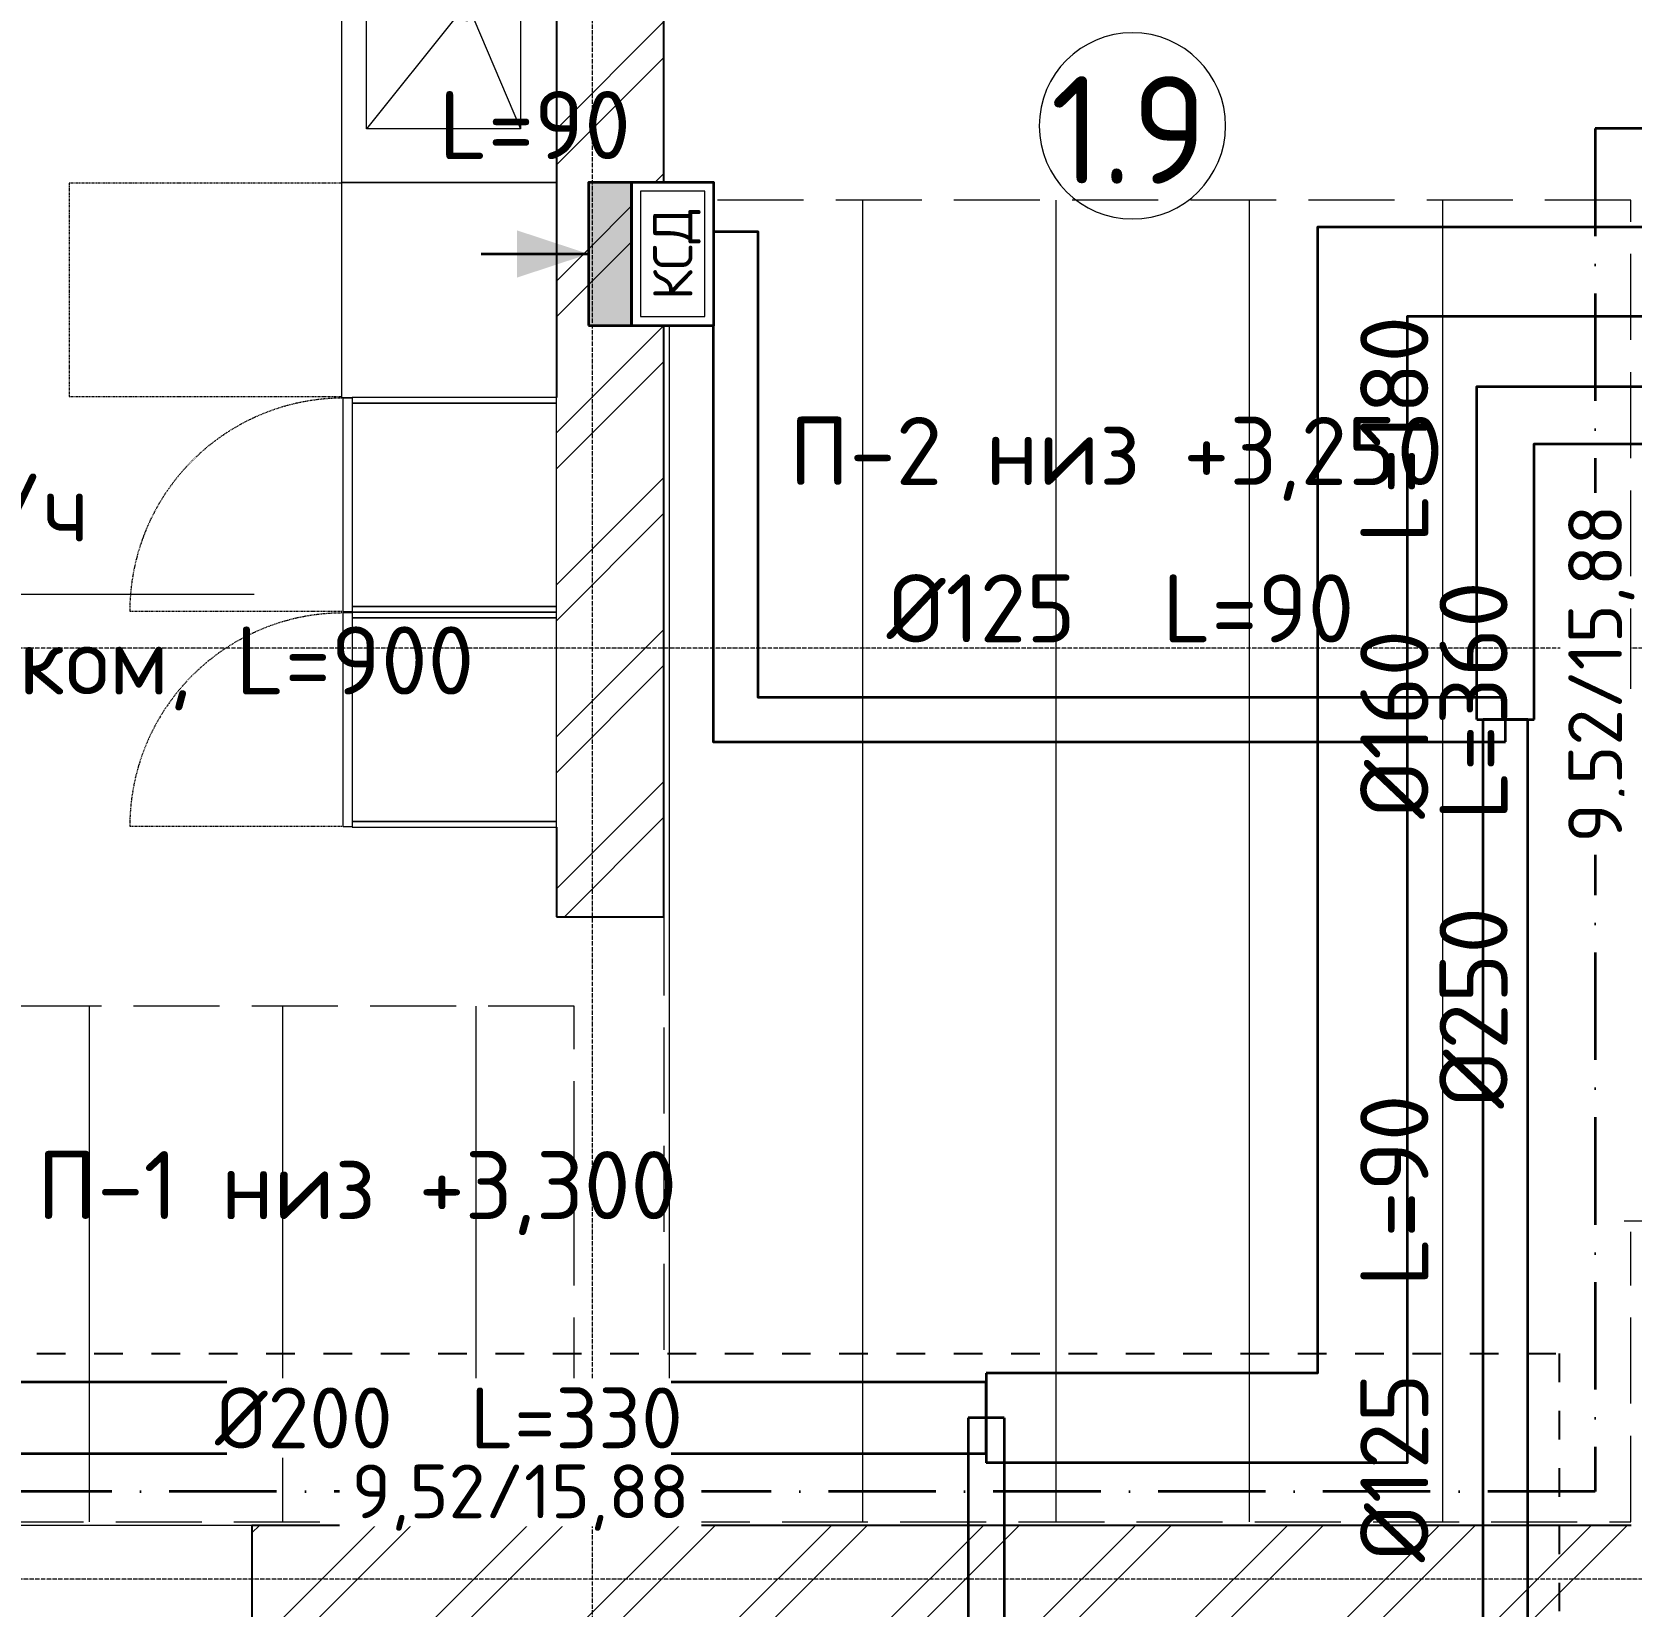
# Model space of a CAD drawing. Header units: millimetres. Extents: x -5016 to 22834, y -6019 to 18943.
# Drawn here: x 7936 to 12400, y 6225 to 10620 of the extents above; entities that cross this region are included whole.
import ezdxf
from ezdxf.enums import TextEntityAlignment as Align

# ---------------------------------------------------------------- set-up
doc = ezdxf.new("R2010")
doc.units = ezdxf.units.MM
for name, pattern in [('ОВ_ПУНКТ', [160, 80, -80]), ('ОВ_ШП', [460, 300, -80, 0, -80]), ('ОВ_ШТРИХ', [330, 240, -90]), ('Осевая 12-2-2', [16, 12, -2, 0, -2]), ('Сверху', [3.96875, 2.38125, -1.5875])]:
    doc.linetypes.add(name, pattern=pattern)
for name, color, linetype, lineweight in [('A-AREA-IDEN', 8, 'Continuous', 13), ('A-FLOR', 9, 'Continuous', 13), ('A-WALL', 8, 'Continuous', 13), ('A-WALL-PATT', 8, 'Continuous', 13), ('I-FURN', 9, 'Continuous', 13), ('P-SANR-FIXT', 9, 'Continuous', 13), ('S-GRID', 8, 'Continuous', 13), ('АР_подложка', 8, 'Continuous', 13), ('ОВ_В', 32, 'Continuous', 35), ('ОВ_выноски', 7, 'Continuous', 18), ('ОВ_Дренаж', 4, 'Continuous', 25), ('ОВ_зоны', 5, 'Continuous', 18), ('ОВ_марки', 7, 'Continuous', 18), ('ОВ_П', 5, 'Continuous', 35), ('ОВ_Фреон', 6, 'Continuous', 35)]:
    doc.layers.add(name, color=color, linetype=linetype, lineweight=lineweight)
doc.styles.add('GOST', font='isocpeur.ttf', dxfattribs={"width": 0.9})
doc.styles.add('GOST Common', font='GOST_Common.ttf', dxfattribs={"height": 300})
pattern_1 = [(45, (0, 0), (-212.132, 212.132), []), (45, (0, 100), (-212.132, 212.132), [])]

# ---------------------------------------------------------------- blocks, each defined once
blk = doc.blocks.new('INT 02 Нижний модуль - x1-1563927-Этаж 1 - Планировка')
at = {"layer": 'I-FURN'}
for p, q in [((-300, 0), (-300, -600)), ((300, -600), (300, -570)), ((-300, -600), (300, -600))]:
    blk.add_line(p, q, dxfattribs=at)
at = {"layer": 'I-FURN', "color": 8, "linetype": 'Сверху', "true_color": 0x808080}
for p, q in [((-298, -600), (-298, -1360)), ((298, -600), (298, -1360)), ((-298, -1360), (298, -1360))]:
    blk.add_line(p, q, dxfattribs=at)
blk = doc.blocks.new('INT 02 Нижний модуль - x2-1563935-Этаж 1 - Планировка')
at = {"layer": 'I-FURN'}
for p, q in [((-500, 0), (-500, -600)), ((500, -600), (500, 0)), ((-350, -530), (-350, -100)), ((-350, -100), (-12, -100)), ((12, -100), (350, -100)), ((350, -100), (350, -530)), ((350, -530), (-350, -530)), ((-500, -600), (500, -600))]:
    blk.add_line(p, q, dxfattribs=at)
blk = doc.blocks.new('INT 02 Раковина - Подстольная-1566565-Этаж 1 - Планировка')
at = {"layer": 'P-SANR-FIXT'}
for p, q in [((-43.5, -230.9), (-350, -100)), ((43.5, -230.9), (350, -100)), ((-350, -530), (-37, -279.8)), ((37, -279.8), (350, -530))]:
    blk.add_line(p, q, dxfattribs=at)
at = {"layer": 'P-SANR-FIXT', "flags": 128}
for points in [[(-43.5, -230.9), (-37.2, -220.4), (-28.5, -212), (-17.9, -206), (-12.1, -204.1)], [(12.1, -204.1), (17.9, -206), (28.5, -212), (37.2, -220.4), (43.5, -230.9)], [(-47.5, -250), (-46.5, -240.2), (-43.5, -230.9)], [(-37, -279.8), (-42.7, -270.7), (-46.3, -260.6), (-47.5, -250)], [(47.5, -250), (46.3, -260.6), (42.7, -270.7), (37, -279.8)], [(43.5, -230.9), (46.5, -240.2), (47.5, -250)], [(37, -279.8), (28.3, -288.2), (17.7, -294.1), (6, -297.1), (-6, -297.1), (-17.7, -294.1), (-28.3, -288.2), (-37, -279.8)]]:
    blk.add_lwpolyline(points, dxfattribs=at)
at = {"layer": 'P-SANR-FIXT'}
for radius, start, end in [(45, 105.4881, 180), (47.5, 138.2234, 145.8399), (47.5, 123.3585, 130.9722), (47.5, 108.4932, 116.1051), (45, 360, 74.5119), (47.5, 63.8949, 71.5068), (47.5, 49.0278, 56.6415), (47.5, 34.1601, 41.7766), (47.5, 166.3345, 180), (47.5, 180, 194.0522), (47.5, 153.088, 162.0453), (45, 180, 360), (47.5, 198.6351, 208.1454), (47.5, 331.8546, 341.3649), (47.5, 17.9267, 26.912), (47.5, 345.9478, 360), (47.5, 0, 13.6655), (47.5, 213.5421, 221.9663), (47.5, 229.113, 236.7839), (47.5, 243.936, 251.6024), (47.5, 258.7577, 266.4219), (47.5, 273.5781, 281.2423), (47.5, 288.3976, 296.064), (47.5, 303.2161, 310.887), (47.5, 318.0337, 326.4579)]:
    blk.add_arc((0, -250), radius, start, end, dxfattribs=at)
blk = doc.blocks.new('INT 02 Пенал - x2-1564052-Этаж 1 - Планировка')
at = {"layer": 'I-FURN'}
for p, q in [((-284, 0), (-300, 0)), ((-300, 0), (-300, -570)), ((-284, -570), (-284, 0)), ((284, 0), (-284, 0)), ((-284, 0), (-284, -570)), ((300, 0), (284, 0)), ((284, 0), (284, -570)), ((284, -570), (284, 0)), ((300, -570), (300, 0)), ((-300, -570), (-284, -570)), ((-298, -570), (-298, -595)), ((-284, -570), (284, -570)), ((284, -570), (300, -570)), ((298, -595), (298, -570)), ((298, -595), (-298, -595))]:
    blk.add_line(p, q, dxfattribs=at)
at = {"layer": 'I-FURN', "color": 8, "linetype": 'Сверху', "true_color": 0x808080}
blk.add_line((298, -595), (298, -1191), dxfattribs=at)
blk.add_line((298, -595), (298, -1191), dxfattribs=at)
blk.add_arc((298, -595), 596, 180, 270, dxfattribs=at)
blk.add_arc((298, -595), 596, 180, 270, dxfattribs=at)
blk = doc.blocks.new('INT Марка помещения - Номер помещения _ Площадь _ Имя-1615504-Этаж 1 - Планировка')
at = {"layer": 'A-AREA-IDEN'}
for start, end in [(360, 180), (180, 360)]:
    blk.add_arc((0, 0), 2.6, start, end, dxfattribs=at)
blk = doc.blocks.new('АР_План_1_этажа')
at = {"layer": 'A-WALL-PATT', "lineweight": 9}
h = blk.add_hatch(dxfattribs=at)
h.set_pattern_fill('FP_1', color=256, style=0, pattern_type=2)
h.set_pattern_definition(pattern_1)
h.paths.add_polyline_path([(11568.2, 5972.6), (11868.2, 5972.6), (11868.2, 7372.6), (11568.2, 7372.6)])
h.paths.add_polyline_path([(11680.5, 8272.6), (11868.2, 8272.6), (11868.2, 9572.6), (11568.2, 9572.6), (11568.2, 8272.6)])
h.paths.add_polyline_path([(11568.2, 10272.6), (11868.2, 10272.6), (11868.2, 10822.6), (11568.2, 10822.6)])
h.paths.add_polyline_path([(11868.2, 11122.6), (11868.2, 11322.6), (11568.2, 11322.6), (11568.2, 11122.6)])
h.paths.add_polyline_path([(11568.2, 12822.6), (11868.2, 12822.6), (11868.2, 18272.6), (11568.2, 18272.6), (11568.2, 12924.3)])
h = blk.add_hatch(dxfattribs=at)
h.set_pattern_fill('FP_1', color=256, style=0, pattern_type=2)
h.set_pattern_definition(pattern_1)
h.paths.add_polyline_path([(14568.2, 10822.6), (14568.2, 11122.6), (10718.2, 11122.6), (10718.2, 10822.6), (14207.7, 10822.6)])
h.paths.add_polyline_path([(9153.3, 10822.6), (9218.2, 10822.6), (9218.2, 11122.6), (7268.2, 11122.6), (7268.2, 10822.6), (9048.2, 10822.6)])
h.paths.add_polyline_path([(6368.2, 10822.6), (6368.2, 11122.6), (2368.2, 11122.6), (2368.2, 10822.6), (6265.1, 10822.6)])
at = {"layer": 'A-FLOR'}
blk.add_line((10718.2, 11122.6), (9218.2, 11122.6), dxfattribs=at)
at = {"layer": 'A-WALL', "lineweight": 25}
for p, q in [((11868.2, 12822.6), (11868.2, 19972.6)), ((11568.2, 17672.6), (11568.2, 14272.6)), ((11568.2, 13072.6), (11568.2, 12822.6)), ((11568.2, 12822.6), (11868.2, 12822.6)), ((11568.2, 11322.6), (11568.2, 11122.6)), ((11868.2, 11322.6), (11568.2, 11322.6)), ((11868.2, 11122.6), (11868.2, 11322.6)), ((11568.2, 11122.6), (10718.2, 11122.6)), ((10718.2, 11122.6), (10718.2, 10822.6)), ((14568.2, 11122.6), (11868.2, 11122.6))]:
    blk.add_line(p, q, dxfattribs=at)
at = {"layer": 'S-GRID', "color": 251, "linetype": 'Осевая 12-2-2', "true_color": 0x646464}
for p, q in [((11668.2, 22574.8), (11668.2, -1346.2)), ((23375.6, 13572.6), (-1176.1, 13572.6)), ((23375.6, 10972.6), (-1176.1, 10972.6))]:
    blk.add_line(p, q, dxfattribs=at)
at = {"layer": 'A-AREA-IDEN', "xscale": 99.99999999999993, "yscale": 99.99999999999993, "zscale": 99.99999999999993}
blk.add_blockref('INT Марка помещения - Номер помещения _ Площадь _ Имя-1615504-Этаж 1 - Планировка', (13176.3, 15030.7), dxfattribs=at)
at = {"layer": 'I-FURN'}
for name, p, rotation in [('INT 02 Нижний модуль - x2-1563935-Этаж 1 - Планировка', (11568.2, 15372.6), 270.0000000000009), ('INT 02 Нижний модуль - x1-1563927-Этаж 1 - Планировка', (11568.2, 14572.6), 270.0000000000007), ('INT 02 Пенал - x2-1564052-Этаж 1 - Планировка', (11568.2, 13972.6), 270), ('INT 02 Пенал - x2-1564052-Этаж 1 - Планировка', (11568.2, 13372.6), 270)]:
    blk.add_blockref(name, p, dxfattribs=dict(at, rotation=rotation))
at = {"layer": 'P-SANR-FIXT', "rotation": 270.0000000000009}
blk.add_blockref('INT 02 Раковина - Подстольная-1566565-Этаж 1 - Планировка', (11568.2, 15372.6), dxfattribs=at)
at = {"layer": 'A-AREA-IDEN', "insert": (12947.4, 15169.4), "char_height": 300, "width": 561.181, "attachment_point": 1, "style": 'GOST Common'}
blk.add_mtext('1.9', dxfattribs=at)

msp = doc.modelspace()

# ---------------------------------------------------------------- block references
at = {"layer": 'АР_подложка'}
msp.add_blockref('АР_План_1_этажа', (-2168, -4673), dxfattribs=at)

# ---------------------------------------------------------------- next in the draw order: hatches: boundary and pattern name
at = {"layer": 'ОВ_В'}
for points in [[(9490, 9800), (9610, 9800), (9610, 10200), (9490, 10200)], [(9490, 10000), (9290, 10066), (9290, 9934)]]:
    msp.add_hatch(color=32, dxfattribs=at).paths.add_polyline_path(points)
at = {"layer": 'ОВ_зоны'}
h = msp.add_hatch(dxfattribs=at)
h.set_pattern_fill('ANSI31', scale=170, angle=45)
h.paths.add_polyline_path([(9700, 6460), (12400, 6460), (12400, 10150), (9700, 10150)])
h = msp.add_hatch(dxfattribs=at)
h.set_pattern_fill('ANSI31', scale=170, angle=45)
h.paths.add_polyline_path([(250, 6460), (9450, 6460), (9450, 7900), (250, 7900)])

# ---------------------------------------------------------------- next in the draw order: linework, layer by layer
at = {"layer": 'ОВ_В'}
msp.add_lwpolyline([(9490, 9800), (9610, 9800), (9610, 10200), (9490, 10200)], close=True, dxfattribs=at)
for points in [[(9620, 10062.5), (9962.5, 10062.5), (9962.5, 8762.5), (12050, 8762.5)], [(9620, 10062.5), (9620, 9937.5)], [(9190, 10000), (9490, 10000)], [(9620, 9937.5), (9837.5, 9937.5), (9837.5, 8637.5), (12050, 8637.5)], [(11970, 8700), (11970, 9630), (13350, 9630)], [(12130, 8700), (12130, 9470), (13350, 9470)], [(12050, 8637.5), (12050, 8762.5)], [(11970, 8700), (12130, 8700)], [(11987.5, 5300), (11987.5, 8700)], [(12112.5, 8700), (11987.5, 8700)], [(12112.5, 5300), (12112.5, 8700)]]:
    msp.add_lwpolyline(points, dxfattribs=at)
at = {"layer": 'ОВ_выноски'}
msp.add_lwpolyline([(2900, 9050), (8556.6, 9050)], dxfattribs=at)
at = {"layer": 'ОВ_зоны', "linetype": 'ОВ_ШТРИХ'}
for points in [[(9700, 6460), (12400, 6460), (12400, 10150), (9700, 10150)], [(250, 6460), (9450, 6460), (9450, 7900), (250, 7900)]]:
    msp.add_lwpolyline(points, close=True, dxfattribs=at)
at = {"layer": 'ОВ_П'}
for points in [[(12950, 10075), (11525, 10075), (11525, 6875), (10600, 6875)], [(12950, 9825), (11775, 9825), (11775, 6625), (10600, 6625)], [(10600, 6875), (10600, 6625)], [(10600, 6850), (7600, 6850)], [(10600, 6650), (10600, 6850)], [(10650, 6750), (10650, 2150), (9550, 2150)], [(10550, 6750), (10550, 2250), (9550, 2250)], [(10650, 6750), (10550, 6750)], [(10600, 6650), (7600, 6650)]]:
    msp.add_lwpolyline(points, dxfattribs=at)

# ---------------------------------------------------------------- next in the draw order: texts
at = {"layer": 'ОВ_В', "style": 'GOST'}
for s, p in [('L=90', (9340, 10360)), ('Ø125  L=90', (10975, 9010.5))]:
    msp.add_text(s, height=190, dxfattribs=at).set_placement(p, align=Align.MIDDLE_CENTER)
for s, p in [('Ø160  L=180', (11739.5, 9125)), ('Ø125  L=90', (11739.5, 7000))]:
    msp.add_text(s, height=190, rotation=90, dxfattribs=at).set_placement(p, align=Align.MIDDLE_CENTER)
at = {"layer": 'ОВ_зоны', "style": 'GOST'}
for s, p in [('П-2 низ +3,250', (10050, 9450)), ('П-1 низ +3,300', (7950, 7400))]:
    msp.add_text(s, height=190, dxfattribs=at).set_placement(p, align=Align.MIDDLE_LEFT)
at = {"layer": 'ОВ_марки', "style": 'GOST'}
msp.add_text('К-1, К-2 — Daikin FXDQ, 5,6 кВт, 900 м³/ч', height=190, dxfattribs=at).set_placement((2960, 9140), align=Align.BOTTOM_LEFT)
msp.add_text('возврат — решетка-люк 600×600 под блоком, L=900', height=190, dxfattribs=at).set_placement((2960, 8960), align=Align.TOP_LEFT)
at = {"layer": 'ОВ_П', "style": 'GOST'}
msp.add_text('Ø250  L=360', height=190, rotation=90, dxfattribs=at).set_placement((11960.5, 8350), align=Align.MIDDLE_CENTER)

# ---------------------------------------------------------------- next in the draw order: wipeouts: each hides what was drawn before it
for points in [[(9610, 9800), (9840, 9800), (9840, 10200), (9610, 10200)], [(8480.3, 6639.5), (9719.7, 6639.5), (9719.7, 6860.5), (8480.3, 6860.5)]]:
    msp.add_wipeout(points)

# ---------------------------------------------------------------- next in the draw order: linework, layer by layer
at = {"layer": 'ОВ_В', "lineweight": 35}
msp.add_lwpolyline([(9610, 9800), (9840, 9800), (9840, 10200), (9610, 10200)], close=True, dxfattribs=at)
at = {"layer": 'ОВ_В', "lineweight": 13}
msp.add_lwpolyline([(9635, 9825), (9815, 9825), (9815, 10175), (9635, 10175)], close=True, dxfattribs=at)
at = {"layer": 'ОВ_Дренаж', "linetype": 'ОВ_ПУНКТ'}
msp.add_lwpolyline([(1750, 7200), (1550, 7200), (1550, 6930), (12200, 6930), (12200, 5800)], dxfattribs=at)
at = {"layer": 'ОВ_Фреон', "linetype": 'ОВ_ШП', "lineweight": 35}
msp.add_lwpolyline([(19600, 10950), (16600, 10950), (16600, 10350), (12300, 10350), (12300, 6545), (2200, 6545)], dxfattribs=at)

# ---------------------------------------------------------------- next in the draw order: texts
at = {"layer": 'ОВ_В', "style": 'GOST'}
msp.add_text('КСД', height=110, rotation=90, dxfattribs=at).set_placement((9725, 10000), align=Align.MIDDLE_CENTER)
at = {"layer": 'ОВ_П', "style": 'GOST'}
msp.add_text('Ø200  L=330', height=170, rotation=360, dxfattribs=at).set_placement((9100, 6750), align=Align.MIDDLE_CENTER)

# ---------------------------------------------------------------- next in the draw order: wipeouts: each hides what was drawn before it
for points in [[(12202.5, 8323), (12397.5, 8323), (12397.5, 9333), (12202.5, 9333)], [(8795, 6447.5), (9805, 6447.5), (9805, 6642.5), (8795, 6642.5)]]:
    msp.add_wipeout(points)

# ---------------------------------------------------------------- next in the draw order: texts
at = {"layer": 'ОВ_Фреон', "style": 'GOST'}
for rotation, p in [(90, (12300, 8828)), (360, (9300, 6545))]:
    msp.add_text('9,52/15,88', height=150, rotation=rotation, dxfattribs=at).set_placement(p, align=Align.MIDDLE_CENTER)

# ---------------------------------------------------------------- next in the draw order: wipeouts: each hides what was drawn before it
msp.add_wipeout([(12381.2, 7270), (17300, 7270), (17300, 8785), (12381.2, 8785)])

# ---------------------------------------------------------------- next in the draw order: linework, layer by layer
at = {"layer": 'ОВ_выноски'}
msp.add_lwpolyline([(12381.2, 7300), (17300, 7300)], dxfattribs=at)

doc.saveas('drawing.dxf')
